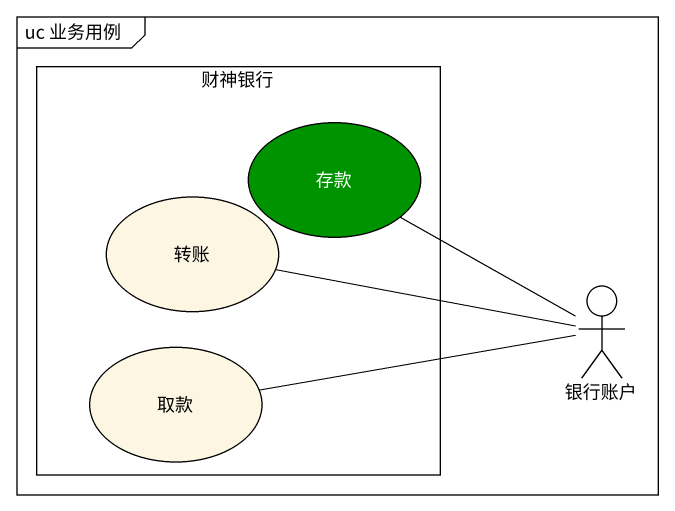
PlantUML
@startuml
mainframe uc 业务用例
rectangle 财神银行 {
  usecase 存款 #009300
  usecase 转账
  usecase 取款
}
actor 银行账户
银行账户 -up- 存款
银行账户 -left- 转账
银行账户 -left- 取款
@enduml
